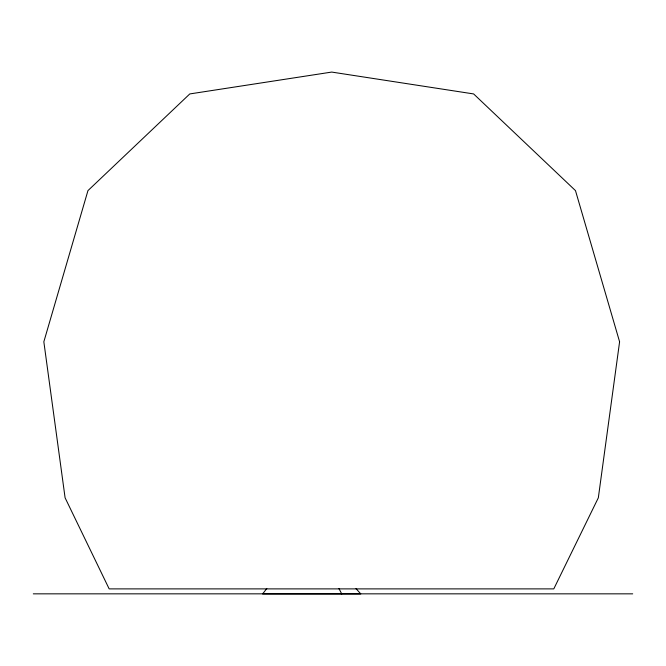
<?xml version="1.0" encoding="UTF-8"?>
<svg xmlns="http://www.w3.org/2000/svg" width="666" height="666" viewBox="0 0 666 666"><rect width="100%" height="100%" fill="white"/><g stroke="black" fill="none" stroke-linecap="round" stroke-linejoin="round"><path stroke-width="1" d="M33.3 593.839L632.7 593.839M356.002 588.611L360.805 593.922L262.554 593.922A128.738 111.488 -90 0 0 266.816 588.461M338.936 588.544L341.741 593.922M619.596 341.783L598.334 497.802L553.787 588.886L109.166 588.886L65.093 497.802L43.839 341.783L87.954 190.618L189.793 93.931L331.718 72.078L473.634 93.931L575.482 190.618L619.596 341.783"/></g></svg>
